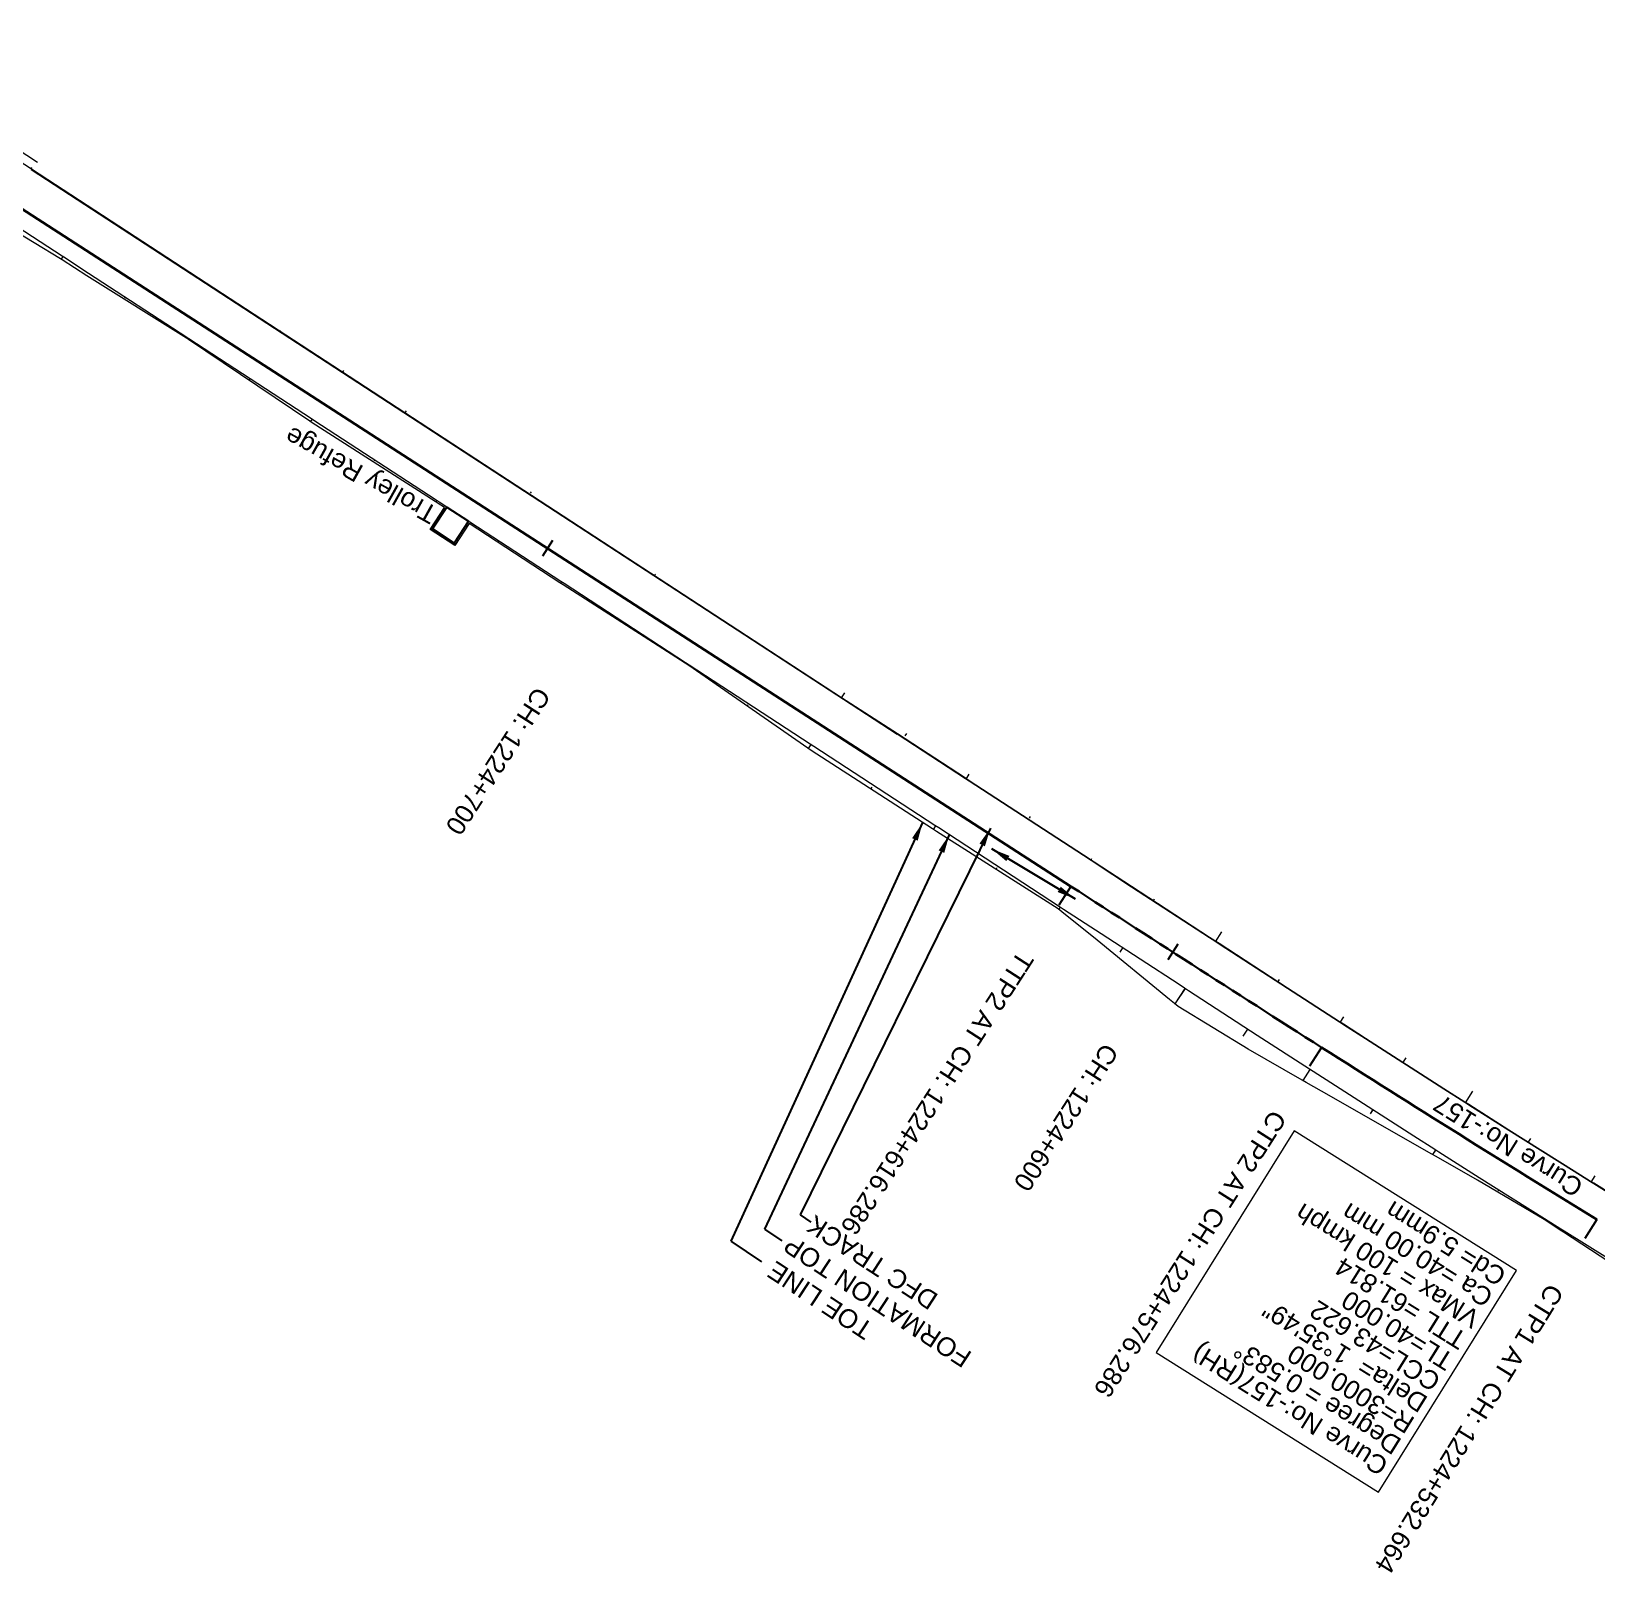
# Model space of a CAD drawing. Header units: metres. Extents: x 615815 to 619130, y 3396752 to 3398781.
# Drawn here: x 616486.5 to 616696.8, y 3398199.2 to 3398406.3 of the extents above; entities that cross this region are included whole.
import ezdxf
from ezdxf.enums import TextEntityAlignment as Align

# ---------------------------------------------------------------- set-up
doc = ezdxf.new("R2010")
doc.units = ezdxf.units.M
doc.header["$MEASUREMENT"] = 0
doc.linetypes.add('CENTER2', pattern=[1.125, 0.75, -0.125, 0.125, -0.125])
for name, color, linetype, lineweight in [('C-ALIG-DG-CURVE', 1, 'CENTER2', 70), ('C-ALIG-DG-LINE', 1, 'CENTER2', 70), ('C-ALIG-DG-SPIRAL', 1, 'CENTER2', 70), ('C-ALIG-LABL-DG', 1, 'Continuous', 25), ('C-ALIG-LABL-DG-MARK', 1, 'Continuous', 25), ('PROPOSED DFCC TOE LINE', 239, 'Continuous', 0), ('PROPOSED DFCC TRACK', 1, 'Continuous', 0), ('PROPOSED FORMATION LINE - PLAN', 187, 'Continuous', 0)]:
    doc.layers.add(name, color=color, linetype=linetype, lineweight=lineweight)
doc.layers.add('DFC-MAIN LINE', color=1, linetype='Continuous')
doc.layers.add('Trolley Refuse', color=10, linetype='Continuous')
doc.styles.add('Arial', font='arial.ttf')
doc.styles.get("Standard").update_dxf_attribs({"font": 'arial.ttf'})
doc.styles.add('Style-Arial', font='arial.ttf')
doc.dimstyles.new('ISO-25', dxfattribs={"dimtxt": 2.5, "dimasz": 2.5, "dimexe": 1.25, "dimexo": 0.625, "dimtad": 1, "dimtxsty": 'Standard', "dimcen": 2.5, "dimadec": 0, "dimazin": 0, "dimtfac": 1, "dimtmove": 0, "dimatfit": 3, "dimfxl": 1, "dimarcsym": 0})

# ---------------------------------------------------------------- blocks, each defined once
blk = doc.blocks.new('Tick Hor')
blk.add_lwpolyline([(-0.5, 0), (0.5, 0)])

msp = doc.modelspace()

# ---------------------------------------------------------------- linework, layer by layer
at = {"layer": 'C-ALIG-DG-CURVE', "color": 1, "linetype": 'Continuous', "lineweight": 30, "flags": 128}
msp.add_lwpolyline([(616696.7686, 3398246.6122, -0.00363517), (616659.7953, 3398269.7596)], format="xyb", dxfattribs=at)
at = {"layer": 'C-ALIG-DG-LINE', "color": 1, "linetype": 'Continuous', "lineweight": 30, "flags": 128}
msp.add_lwpolyline([(616626.1425, 3398291.3809), (616448.1955, 3398406.2683)], dxfattribs=at)
at = {"layer": 'C-ALIG-DG-SPIRAL', "color": 1, "linetype": 'Continuous', "lineweight": 30, "flags": 128}
msp.add_lwpolyline([(616659.7953, 3398269.7596), (616658.7068, 3398270.4525), (616657.6185, 3398271.1458), (616656.5306, 3398271.8395), (616655.4429, 3398272.5337), (616654.3555, 3398273.2283), (616653.2683, 3398273.9233), (616652.1814, 3398274.6186), (616651.0947, 3398275.3143), (616650.0082, 3398276.0104), (616648.9219, 3398276.7068), (616647.8359, 3398277.4035), (616646.75, 3398278.1005), (616645.6643, 3398278.7978), (616644.5788, 3398279.4954), (616643.4935, 3398280.1932), (616642.4083, 3398280.8913), (616641.3233, 3398281.5896), (616640.2383, 3398282.2881), (616639.1536, 3398282.9868), (616638.0689, 3398283.6856), (616636.9843, 3398284.3847), (616635.8999, 3398285.0839), (616634.8155, 3398285.7832), (616633.7312, 3398286.4827), (616632.647, 3398287.1822), (616631.5628, 3398287.8819), (616630.4787, 3398288.5816), (616629.3946, 3398289.2814), (616628.3105, 3398289.9812), (616627.2265, 3398290.6811), (616626.1425, 3398291.3809)], dxfattribs=at)
at = {"layer": 'C-ALIG-LABL-DG-MARK', "color": 1, "linetype": 'Continuous', "lineweight": 25}
for p, q in [((616626.1425, 3398291.3809), (616624.5153, 3398288.8606)), ((616659.7953, 3398269.7596), (616658.1849, 3398267.2284)), ((616696.7686, 3398246.6122), (616695.1952, 3398244.0579))]:
    msp.add_line(p, q, dxfattribs=at)
at = {"layer": 'DFC-MAIN LINE', "lineweight": 15}
msp.add_line((616626.1425, 3398291.3809), (616448.1955, 3398406.2682), dxfattribs=at)
at = {"layer": 'DFC-MAIN LINE', "lineweight": 15, "flags": 128}
msp.add_lwpolyline([(616659.7953, 3398269.7596), (616655.5788, 3398272.4469), (616651.3663, 3398275.1404), (616647.1572, 3398277.8391), (616642.9509, 3398280.5422), (616638.7468, 3398283.2488), (616634.5445, 3398285.958), (616630.3432, 3398288.669), (616626.1425, 3398291.3809)], dxfattribs=at)
at = {"layer": 'DFC-MAIN LINE', "lineweight": 0}
msp.add_lwpolyline([(616667.4462, 3398210.0098), (616685.985, 3398239.7868), (616656.1103, 3398258.5469), (616637.5716, 3398228.7699)], close=True, dxfattribs=at)
at = {"layer": 'DFC-MAIN LINE', "lineweight": 15, "extrusion": (0, 0, -1)}
msp.add_arc((-618270.1654, 3400800.9072), 3000, 301.6322738, 302.4653889, dxfattribs=at)
at = {"layer": 'PROPOSED DFCC TOE LINE', "lineweight": 0}
for p, q in [((616540.3614, 3398339.4176), (616540.0569, 3398339.3535)), ((616543.2931, 3398337.5057), (616543.3572, 3398337.2013))]:
    msp.add_line(p, q, dxfattribs=at)
at = {"layer": 'PROPOSED DFCC TOE LINE', "lineweight": 0, "flags": 128}
for points in [[(616487.2929, 3398388.6445), (616478.7788, 3398394.1802)], [(616541.9688, 3398342.2851), (616541.1314, 3398342.831), (616540.7401, 3398343.093), (616524.2036, 3398353.6825), (616523.8983, 3398353.881), (616507.5731, 3398364.845), (616507.294, 3398365.0332), (616493.9372, 3398373.4228), (616490.5945, 3398375.563), (616490.3787, 3398375.708), (616483.3121, 3398380.0086)], [(616545.2694, 3398340.1335), (616543.3572, 3398337.2013), (616540.0569, 3398339.3535), (616541.9688, 3398342.2851)], [(616698.4122, 3398240.9188), (616692.2908, 3398244.9086), (616691.8724, 3398245.1872), (616689.7166, 3398246.6248), (616680.7636, 3398251.9202), (616675.1833, 3398255.0774), (616674.6248, 3398255.3943), (616671.7046, 3398257.0541), (616660.817, 3398263.2723), (616657.7393, 3398265.0293), (616657.2011, 3398265.337), (616649.9366, 3398269.4986), (616640.5579, 3398275.2319), (616640.0329, 3398275.6614), (616639.3719, 3398276.2023), (616629.6418, 3398284.1724), (616624.9348, 3398287.9641), (616624.4293, 3398288.356), (616608.072, 3398298.7781), (616607.5581, 3398299.099), (616591.2328, 3398309.6377), (616590.7688, 3398309.9674), (616574.8157, 3398321.054), (616574.3234, 3398321.3632), (616557.9204, 3398331.8897), (616557.4914, 3398332.1663), (616545.2694, 3398340.1335)]]:
    msp.add_lwpolyline(points, dxfattribs=at)
at = {"layer": 'PROPOSED DFCC TOE LINE', "linetype": 'Continuous', "lineweight": 0, "flags": 128}
for points in [[(616486.4692, 3398387.8519), (616486.5433, 3398387.966)], [(616486.4728, 3398387.8496), (616486.547, 3398387.9635)], [(616494.7774, 3398382.2772), (616494.843, 3398382.378)], [(616494.7785, 3398382.2764), (616494.8443, 3398382.3772)], [(616490.6824, 3398375.9938), (616490.4604, 3398375.6531)], [(616503.1781, 3398376.8497), (616503.2014, 3398376.8854)], [(616503.1782, 3398376.8496), (616503.2014, 3398376.8853)], [(616499.058, 3398370.5318), (616498.9828, 3398370.4163)], [(616519.9532, 3398365.9593), (616519.9991, 3398366.0297)], [(616507.4342, 3398365.0693), (616507.375, 3398364.9785)], [(616515.8105, 3398359.6068), (616515.7438, 3398359.5045)], [(616528.2836, 3398360.4265), (616528.4447, 3398360.6736)], [(616536.7586, 3398355.1155), (616536.8575, 3398355.2671)], [(616524.1867, 3398354.1443), (616523.9802, 3398353.8277)], [(616532.5629, 3398348.6818), (616532.4819, 3398348.5575)], [(616553.5326, 3398344.2236), (616553.653, 3398344.4081)], [(616540.9391, 3398343.2193), (616540.8213, 3398343.0386)], [(616549.2557, 3398337.6653), (616549.196, 3398337.5738)], [(616557.6916, 3398332.2943), (616557.5736, 3398332.1133)], [(616570.2399, 3398333.2293), (616570.3151, 3398333.3447)], [(616566.0286, 3398326.7717), (616565.9894, 3398326.7115)], [(616574.444, 3398321.3693), (616574.4061, 3398321.3112)], [(616595.2934, 3398316.7265), (616595.7389, 3398317.4098)], [(616582.727, 3398315.7638), (616582.6338, 3398315.6208)], [(616603.8868, 3398311.5971), (616604.1041, 3398311.9302)], [(616591.1965, 3398310.4443), (616590.8485, 3398309.9107)], [(616612.0458, 3398305.8015), (616612.4675, 3398306.4481)], [(616599.4057, 3398304.7257), (616599.2386, 3398304.4696)], [(616620.57, 3398300.5659), (616620.718, 3398300.7929)], [(616607.9489, 3398299.5193), (616607.641, 3398299.0472)], [(616616.2014, 3398293.8671), (616616.0776, 3398293.6773)], [(616628.7982, 3398294.8765), (616628.9653, 3398295.1327)], [(616637.1743, 3398289.415), (616637.3762, 3398289.7247)], [(616624.7014, 3398288.5943), (616624.5068, 3398288.2959)], [(616624.7014, 3398288.5943), (616624.5068, 3398288.2959)], [(616645.5497, 3398283.956), (616646.3989, 3398285.2607)], [(616633.078, 3398283.1324), (616632.7009, 3398282.554)], [(616633.079, 3398283.1317), (616632.702, 3398282.5532)], [(616641.4567, 3398277.6714), (616640.1072, 3398275.6006)], [(616641.4601, 3398277.6691), (616640.1125, 3398275.5963)], [(616653.9295, 3398278.5093), (616654.1744, 3398278.8868)], [(616662.3159, 3398273.0777), (616662.8189, 3398273.8567)], [(616649.8446, 3398272.2193), (616649.2248, 3398271.266)], [(616649.8505, 3398272.2155), (616649.2327, 3398271.2611)], [(616658.2439, 3398266.7794), (616657.2807, 3398265.2915)], [(616658.2519, 3398266.7742), (616657.2928, 3398265.2845)], [(616670.7181, 3398267.6773), (616671.1589, 3398268.3648)], [(616679.1299, 3398262.2957), (616680.1388, 3398263.8823)], [(616666.6641, 3398261.3674), (616666.3265, 3398260.8429)], [(616666.6762, 3398261.3596), (616666.3409, 3398260.8343)], [(616675.0998, 3398255.9705), (616674.7035, 3398255.3497)], [(616675.1113, 3398255.9632), (616674.7177, 3398255.3416)], [(616687.569, 3398256.9571), (616687.9133, 3398257.503)], [(616696.0235, 3398251.6454), (616696.5503, 3398252.4883)], [(616683.5623, 3398250.617), (616683.4812, 3398250.4889)], [(616683.5744, 3398250.6094), (616683.4939, 3398250.4812)], [(616692.0419, 3398245.2895), (616691.9467, 3398245.1378)], [(616692.0559, 3398245.2808), (616691.961, 3398245.1282)]]:
    msp.add_lwpolyline(points, dxfattribs=at)
at = {"layer": 'PROPOSED FORMATION LINE - PLAN', "lineweight": 0, "flags": 128}
for points in [[(616486.4969, 3398387.7304), (616478.1338, 3398393.168)], [(616486.4701, 3398387.6892), (616602.7901, 3398311.8375)], [(616602.824, 3398311.8741), (616595.2934, 3398316.7265), (616486.4969, 3398387.7304)], [(616698.593, 3398241.21), (616692.3921, 3398245.0707), (616691.966, 3398245.3369), (616689.7704, 3398246.7106), (616680.9707, 3398252.2478), (616675.5636, 3398255.6756), (616675.0226, 3398256.0196), (616672.1942, 3398257.8215), (616661.6577, 3398264.5775), (616658.6852, 3398266.4945), (616658.1654, 3398266.8301), (616651.1507, 3398271.3705), (616641.9408, 3398277.3561), (616641.3759, 3398277.7239), (616640.6646, 3398278.1872), (616630.1909, 3398285.0144), (616625.1535, 3398288.2995), (616624.6195, 3398288.6477), (616608.3744, 3398299.2418), (616607.8671, 3398299.5727), (616591.5911, 3398310.187), (616591.1146, 3398310.4977), (616574.849, 3398321.1052), (616574.3622, 3398321.4227), (616558.0373, 3398332.0689), (616557.6097, 3398332.3477), (616541.2517, 3398343.0154), (616540.8573, 3398343.2727), (616524.4099, 3398353.9987), (616524.1048, 3398354.1977), (616507.6343, 3398364.9388), (616507.3524, 3398365.1227), (616494.1424, 3398373.7375), (616490.8178, 3398375.9055), (616490.6001, 3398376.0474), (616483.6726, 3398380.5621)], [(616702.5477, 3398247.5826), (616696.3655, 3398251.4317), (616695.9406, 3398251.6972), (616693.7516, 3398253.0667), (616684.9783, 3398258.5873), (616679.5874, 3398262.0048), (616679.048, 3398262.3479), (616676.228, 3398264.1443), (616665.7192, 3398270.8826), (616662.753, 3398272.7955), (616662.2342, 3398273.1304), (616655.2318, 3398277.6629), (616646.0327, 3398283.6415), (616645.4683, 3398284.009), (616644.7575, 3398284.4719), (616634.2878, 3398291.2965), (616629.2504, 3398294.5816), (616628.7164, 3398294.9299), (616612.4713, 3398305.524), (616611.9639, 3398305.8549), (616602.7901, 3398311.8375)], [(616702.5512, 3398247.639), (616696.3689, 3398251.4881), (616695.9441, 3398251.7536), (616693.755, 3398253.1231), (616684.9817, 3398258.6437), (616679.5908, 3398262.0612), (616679.0514, 3398262.4043), (616676.2314, 3398264.2007), (616665.7227, 3398270.939), (616662.7565, 3398272.8519), (616662.2377, 3398273.1868), (616655.2353, 3398277.7193), (616646.0362, 3398283.6979), (616645.4718, 3398284.0654), (616644.7609, 3398284.5283), (616634.2912, 3398291.3529), (616629.2539, 3398294.638), (616628.7198, 3398294.9863), (616612.4747, 3398305.5804), (616611.9674, 3398305.9113), (616602.824, 3398311.8741)]]:
    msp.add_lwpolyline(points, dxfattribs=at)
at = {"layer": 'Trolley Refuse'}
msp.add_lwpolyline([(616542.2733, 3398342.3493), (616545.2049, 3398340.4374), (616543.2931, 3398337.5057), (616540.3614, 3398339.4176)], close=True, dxfattribs=at)

# ---------------------------------------------------------------- block references
at = {"layer": 'C-ALIG-LABL-DG', "color": 1, "linetype": 'Continuous', "lineweight": 25}
for p, xscale, yscale, zscale, rotation in [((616555.8125, 3398336.7878), 2.5, 2.5, 2.5, 237.1526391530466), ((616639.8276, 3398282.5526), 2.500000000000001, 2.500000000000001, 2.500000000000001, 237.2159565428601)]:
    msp.add_blockref('Tick Hor', p, dxfattribs=dict(at, xscale=xscale, yscale=yscale, zscale=zscale, rotation=rotation))

# ---------------------------------------------------------------- texts
at = {"layer": 'C-ALIG-LABL-DG', "color": 1, "style": 'Arial'}
for s, rotation, p in [('CH: 1224+700', 237.152639, (616554.2629, 3398318.3824)), ('TTP2 AT CH: 1224+616.286', 237.152639, (616619.1463, 3398282.9102)), ('CH: 1224+600', 237.215957, (616630.5615, 3398270.5152)), ('CTP2 AT CH: 1224+576.286', 237.534611, (616653.1195, 3398261.5354)), ('CTP1 AT CH: 1224+532.664', 238.367726, (616690.3298, 3398238.2082))]:
    msp.add_text(s, height=2.5, rotation=rotation, dxfattribs=at).set_placement(p)
at = {"layer": 'DFC-MAIN LINE', "lineweight": 40, "char_height": 2.5, "width": 79.852427, "attachment_point": 5, "rotation": 148.100532, "line_spacing_factor": 0.8, "style": 'Style-Arial'}
for s, insert in [('\\pxql;Curve No:-157', (616660.6275, 3398271.6612)), ('\\pxql;Curve No:-157(RH)\\PDegree = 0.583%%D\\PR=3000.000\\PDelta=  1%%D35\'49"\\PCCL=43.622\\PTL=40.000\\PTTL =61.814\\PVMax = 100 kmph\\PCa =40.00 mm\\PCd= 5.9mm', (616642.3555, 3398246.9773))]:
    msp.add_mtext(s, dxfattribs=dict(at, insert=insert))
at = {"layer": 'PROPOSED DFCC TOE LINE', "lineweight": 0}
msp.add_text('TOE LINE', height=2.5, rotation=146.744466, dxfattribs=at).set_placement((616586.4887, 3398241.1761), align=Align.RIGHT)
at = {"layer": 'PROPOSED DFCC TRACK', "color": 10, "linetype": 'Continuous', "lineweight": -3, "ltscale": 5}
msp.add_text('DFC TRACK', height=2.5, rotation=146.968472, dxfattribs=at).set_placement((616591.7347, 3398247.335), align=Align.RIGHT)
at = {"layer": 'PROPOSED FORMATION LINE - PLAN', "lineweight": 0}
msp.add_text('FORMATION TOP', height=2.5, rotation=146.744466, dxfattribs=at).set_placement((616588.6631, 3398244.6281), align=Align.RIGHT)
at = {"layer": 'Trolley Refuse'}
msp.add_text('Trolley Refuge', height=2.5, rotation=150.733254, dxfattribs=at).set_placement((616541.2578, 3398342.1525))

# ---------------------------------------------------------------- leaders
at = {"layer": 'PROPOSED DFCC TOE LINE', "lineweight": 0}
msp.add_leader([(616606.2147, 3398299.9662), (616580.4646, 3398243.7042), (616584.5525, 3398240.9389)], dimstyle='ISO-25', override={"dimtxt": 3, "dimasz": 2.5, "dimgap": 0.625, "dimtad": 0, "dimdec": 3, "dimzin": 2, "dimtdec": 3}, dxfattribs=at)
at = {"layer": 'PROPOSED DFCC TRACK', "color": 10, "linetype": 'Continuous', "lineweight": -3, "ltscale": 5}
msp.add_leader([(616615.3143, 3398299.193), (616589.7501, 3398247.239), (616591.1789, 3398246.2697)], dimstyle='ISO-25', override={"dimtxt": 3, "dimasz": 2.5, "dimgap": 0.625, "dimtad": 0, "dimdec": 3, "dimzin": 2, "dimtdec": 3}, dxfattribs=at)
at = {"layer": 'PROPOSED DFCC TRACK', "linetype": 'Continuous', "lineweight": 0}
for points in [[(616615.5168, 3398296.4184), (616626.7051, 3398289.6968)], [(616626.7051, 3398289.6968), (616615.5168, 3398296.4184)]]:
    msp.add_leader(points, dimstyle='ISO-25', override={"dimtxt": 3, "dimasz": 2.5, "dimtad": 0, "dimdec": 3, "dimzin": 2, "dimtdec": 3}, dxfattribs=at)
at = {"layer": 'PROPOSED FORMATION LINE - PLAN', "lineweight": 0}
msp.add_leader([(616609.7988, 3398298.313), (616584.9741, 3398245.3481), (616587.3111, 3398243.754)], dimstyle='ISO-25', override={"dimtxt": 3, "dimasz": 2.5, "dimgap": 0.625, "dimtad": 0, "dimdec": 3, "dimzin": 2, "dimtdec": 3}, dxfattribs=at)

doc.saveas('drawing.dxf')
